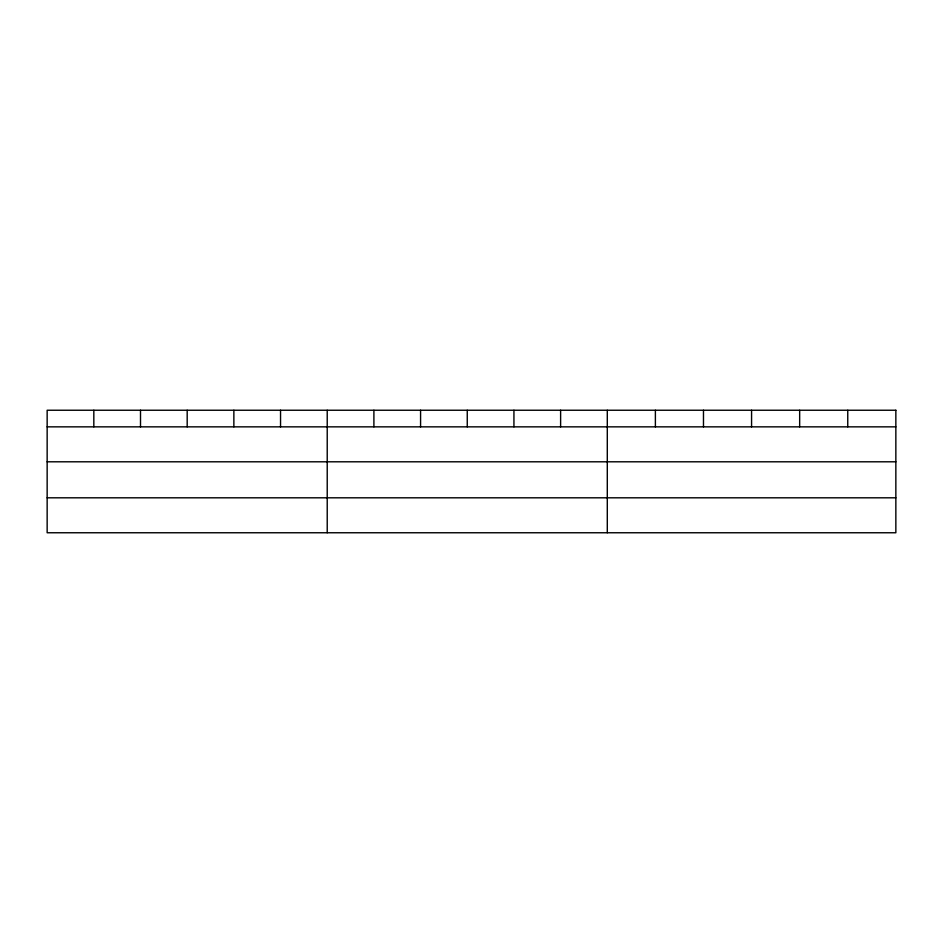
<?xml version="1.0" encoding="UTF-8"?>
<svg xmlns="http://www.w3.org/2000/svg" width="943" height="943" viewBox="0 0 943 943"><rect width="100%" height="100%" fill="white"/><g stroke="black" fill="none" stroke-linecap="round" stroke-linejoin="round"><path stroke-width="1.41" d="M47.15 426.849L895.85 426.849M47.15 461.799L895.85 461.799M47.15 497.81L895.85 497.81M847.757 410.24L847.757 426.849M799.664 410.24L799.664 426.849M751.571 410.24L751.571 426.849M703.478 410.24L703.478 426.849M655.385 410.24L655.385 426.849M607.292 410.24L607.292 532.76M560.614 410.24L560.614 426.849M513.935 410.24L513.935 426.849M467.256 410.24L467.256 426.849M420.578 410.24L420.578 426.849M373.899 410.24L373.899 426.849M327.221 410.24L327.221 532.76M280.543 410.24L280.543 426.849M233.864 410.24L233.864 426.849M187.186 410.24L187.186 426.849M140.507 410.24L140.507 426.849M93.828 410.24L93.828 426.849M895.85 410.24L47.15 410.24L47.15 532.76L895.85 532.76L895.85 410.24"/></g></svg>
